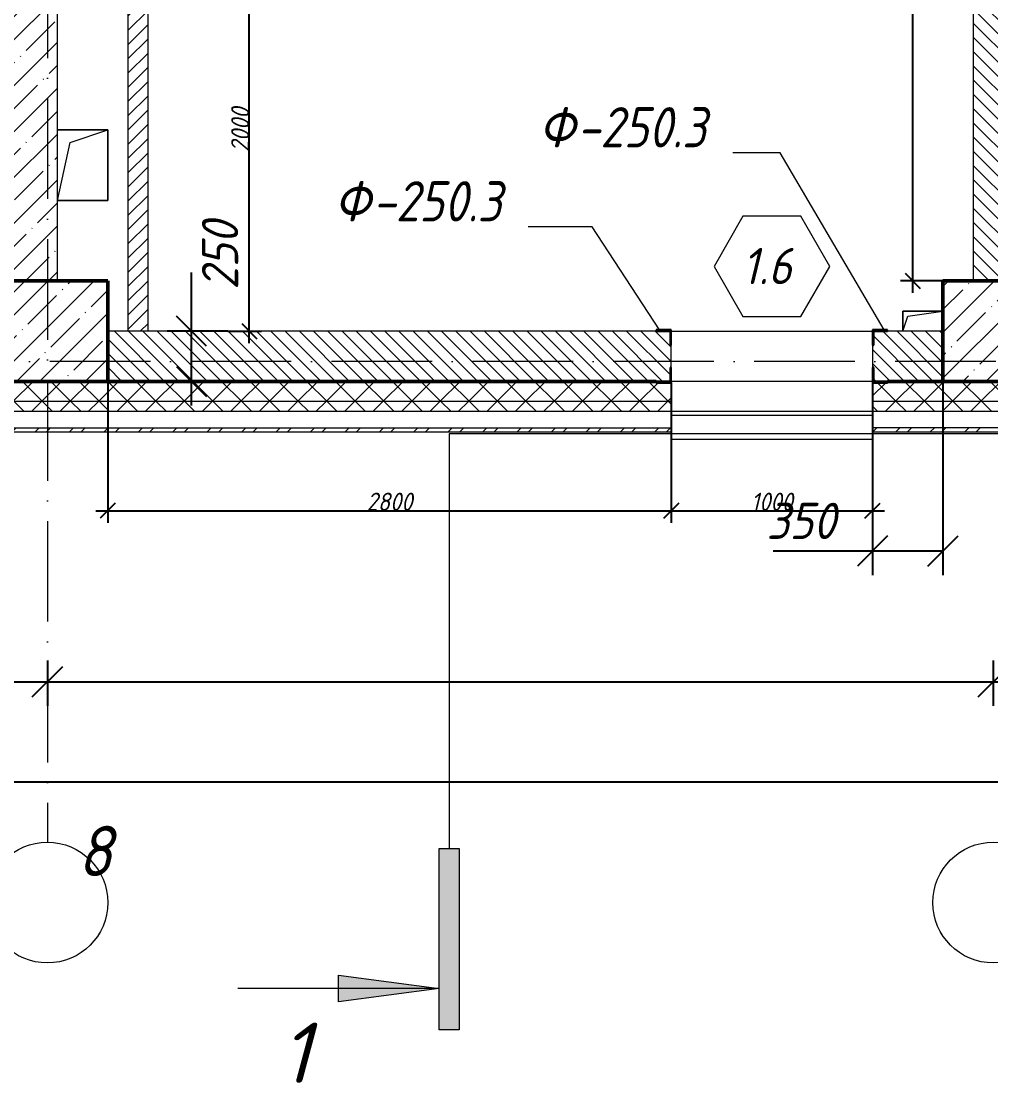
# Model space of a CAD drawing. Header units: millimetres. Extents: x -401725 to 250493, y 305116 to 802890.
# Drawn here: x -161881 to -157063, y 596413 to 601688 of the extents above; entities that cross this region are included whole.
import ezdxf

# ---------------------------------------------------------------- set-up
doc = ezdxf.new("R2010")
doc.units = ezdxf.units.MM
doc.linetypes.add('50_200_ШТРИХ_1Т_ш5_п1_п1_', pattern=[700, 500, -100, 0, -100])
for name, color, linetype, lineweight in [('A-____-____-DIMS', 7, 'Continuous', 9), ('A-DOOR-____-IDEN', 7, 'Continuous', 9), ('A-FLOR-____-OTLN', 7, 'Continuous', 9), ('A-GENM-____-IDEN', 7, 'Continuous', 9), ('A-GENM-____-MCUT', 7, 'Continuous', 25), ('A-GENM-____-OTLN', 7, 'Continuous', 9), ('A-GENM-____-OTLN-1', 7, 'Continuous', 25), ('A-GLAZ-____-OTLN', 7, 'Continuous', 9), ('A-WALL-____-MCUT', 7, 'Continuous', 13), ('A-WALL-____-MCUT-1', 7, 'Continuous', 9), ('A-WALL-____-MCUT-2', 7, 'Continuous', 50), ('A-WALL-____-MCUT-3', 7, 'Continuous', 9), ('A-WALL-____-OTLN', 7, 'Continuous', 9), ('A-WALL-____-PATT-1', 7, 'Continuous', 9), ('A-WALL-FNSH-MCUT-1', 7, 'Continuous', 9), ('G-____-____-SYMB', 7, 'Continuous', 9), ('S-COLS-____-MCUT', 7, 'Continuous', 50), ('S-COLS-____-OTLN', 7, 'Continuous', 9), ('S-GRID-____-IDEN', 7, 'Continuous', 9), ('S-GRID-____-OTLN-1', 7, '50_200_ШТРИХ_1Т_ш5_п1_п1_', 9)]:
    doc.layers.add(name, color=color, linetype=linetype, lineweight=lineweight)
for name, color, linetype, lineweight, true_color in [('A-WALL-____-MCUT-4', 7, 'Continuous', 13, 0x000000), ('A-WALL-____-MCUT-7', 7, 'Continuous', 9, 0x000000), ('A-WALL-____-PATT-2', 7, 'Continuous', 9, 0x787878), ('A-WALL-____-PATT-3', 9, 'Continuous', 9, 0x808080), ('A-WALL-____-PATT-4', 9, 'Continuous', 9, 0x808080), ('A-WALL-FNSH-MCUT-3', 7, 'Continuous', 9, 0x000000), ('G-____-____-SYMB-1', 9, 'Continuous', 9, 0x808080)]:
    doc.layers.add(name, color=color, linetype=linetype, lineweight=lineweight, true_color=true_color)
doc.styles.add('ISOCPEUR_I', font='isocpeui.ttf', dxfattribs={"width": 0.9, "height": 2.5})
doc.styles.add('ISOCPEUR_I_10', font='isocpeui.ttf', dxfattribs={"width": 0.9, "height": 180})
doc.styles.add('ISOCPEUR_I_12', font='isocpeui.ttf', dxfattribs={"width": 0.9, "height": 180})
doc.styles.add('ISOCPEUR_I_13', font='isocpeui.ttf', dxfattribs={"height": 300})
doc.styles.add('ISOCPEUR_I_14', font='isocpeui.ttf', dxfattribs={"width": 0.9, "height": 180})
doc.styles.add('ISOCPEUR_I_2', font='isocpeui.ttf', dxfattribs={"width": 0.85, "height": 2.3})
doc.styles.add('ISOCPEUR_I_7', font='isocpeui.ttf', dxfattribs={"width": 0.9, "height": 90})
doc.dimstyles.new('ISO-1_8_0_9К_СРЕДНИЙ_Кладочные_2', dxfattribs={"dimscale": 304.8, "dimtxt": 89.638306, "dimasz": 0.246063, "dimexe": 0.19685, "dimexo": 0, "dimgap": 0, "dimtad": 1, "dimdec": 3, "dimrnd": 0.001, "dimdsep": 46, "dimtxsty": 'ISOCPEUR_I_7', "dimblk1": 'OBLIQUE', "dimblk2": 'OBLIQUE', "dimsah": 1, "dimcen": 0.09, "dimdle": 0.19685, "dimazin": 0, "dimtfac": 1, "dimtdec": 4, "dimtix": 1, "dimtmove": 1, "dimatfit": 3, "dimfxl": 1, "dimtvp": 1, "dimtolj": 1, "dimtzin": 0, "dimarcsym": 2})
doc.dimstyles.new('ISO-1_8_0_9К_СРЕДНИЙ_Кладочные_3', dxfattribs={"dimscale": 304.8, "dimtxt": 179.276612, "dimasz": 0.492126, "dimexe": 0.393701, "dimexo": 0, "dimgap": 0, "dimtad": 1, "dimdec": 3, "dimrnd": 0.001, "dimdsep": 46, "dimtxsty": 'ISOCPEUR_I_10', "dimblk1": 'OBLIQUE', "dimblk2": 'OBLIQUE', "dimsah": 1, "dimcen": 0.09, "dimdle": 0.393701, "dimazin": 0, "dimtfac": 1, "dimtdec": 4, "dimtix": 1, "dimtmove": 0, "dimatfit": 3, "dimfxl": 1, "dimtvp": 1, "dimtolj": 1, "dimtzin": 0, "dimarcsym": 2})
doc.dimstyles.new('ISO-2_5_0_9К_БОЛЬШОЙ_ОСИ', dxfattribs={"dimscale": 304.8, "dimtxt": 248.995294, "dimasz": 0.492126, "dimexe": 0.393701, "dimexo": 0, "dimgap": 0, "dimtad": 1, "dimdec": 0, "dimzin": 0, "dimdsep": 46, "dimtxsty": 'ISOCPEUR_I', "dimblk1": 'OBLIQUE', "dimblk2": 'OBLIQUE', "dimsah": 1, "dimcen": 0.09, "dimdle": 0.393701, "dimazin": 0, "dimtfac": 1, "dimtdec": 4, "dimtix": 1, "dimtmove": 0, "dimatfit": 3, "dimfxl": 1, "dimtvp": 1, "dimtolj": 1, "dimtzin": 0, "dimarcsym": 2})
pattern_1 = [(135, (-175000.736, 544716.51), (-35.35534, -35.35534), [])]
pattern_2 = [(45, (-175000.74, 544716.51), (-70.71068, 70.71068), []), (135, (-175000.74, 544716.51), (-70.71068, -70.71068), [])]

# ---------------------------------------------------------------- blocks, each defined once
blk = doc.blocks.new('BSC_Колонна _Прямоугольная - 500х500-V43-АР1_Кладочный план 1 этажа в осях 1-64_Ю-ЯЯ')
at = {"layer": 'S-COLS-____-OTLN'}
h = blk.add_hatch(dxfattribs=at)
h.set_pattern_fill('FP_42', color=256, style=0, pattern_type=2)
h.set_pattern_definition([(45, (-17950, -55431.04), (-114.04925, 114.04925), []), (45, (-17835.95, -55431.04), (-114.04925, 114.04925), [201.613, -40.323, 3.353, -36.97])])
h.paths.add_polyline_path([(-250, -250), (250, -250), (250, 250), (-250, 250), (-250, 179.4)], flags=0)
at = {"layer": 'S-COLS-____-MCUT'}
for p, q in [((250, 250), (-250, 250)), ((-250, 250), (-250, -250)), ((250, -250), (250, 250)), ((-250, -250), (250, -250))]:
    blk.add_line(p, q, dxfattribs=at)
blk = doc.blocks.new('BSC_Колонна _Прямоугольная - 500х500-V73-АР1_Кладочный план 1 этажа в осях 1-64_Ю-ЯЯ')
at = {"layer": 'S-COLS-____-OTLN'}
h = blk.add_hatch(dxfattribs=at)
h.set_pattern_fill('FP_74', color=256, style=0, pattern_type=2)
h.set_pattern_definition([(45, (-13300, -55431.04), (-114.04925, 114.04925), []), (45, (-13185.95, -55431.04), (-114.04925, 114.04925), [201.613, -40.323, 3.353, -36.97])])
h.paths.add_polyline_path([(-250, -250), (250, -250), (250, 250), (-250, 250), (-250, 179.4)], flags=0)
at = {"layer": 'S-COLS-____-MCUT'}
for p, q in [((250, 250), (-250, 250)), ((-250, 250), (-250, -250)), ((250, -250), (250, 250)), ((-250, -250), (250, -250))]:
    blk.add_line(p, q, dxfattribs=at)
blk = doc.blocks.new('Фахверк_СКБ_Уголок - 250_2700-27497298-АР1_Кладочный план 1 этажа в осях 1-64_Ю-ЯЯ')
at = {"layer": 'A-GENM-____-MCUT'}
for p, q in [((200, 181), (125, 181)), ((125, 181), (125, 106)), ((131, 106), (131, 175)), ((131, 175), (200, 175)), ((200, 175), (200, 181)), ((125, 106), (131, 106)), ((131, -6), (125, -6)), ((125, -6), (125, -81)), ((131, -75), (131, -6)), ((125, -81), (200, -81)), ((200, -75), (131, -75)), ((200, -81), (200, -75))]:
    blk.add_line(p, q, dxfattribs=at)
blk = doc.blocks.new('AR_Отверстие прямоугольное _в плите_ - AR_Отверстие прямоугольное _в плите_-V191-АР1_Кладочный план 1 этажа в осях 1-64_Ю-ЯЯ')
at = {"layer": 'A-GENM-____-OTLN'}
for p, q in [((125, 175), (-125, 175)), ((-62.5, 112.5), (125, 175)), ((125, -175), (125, 175)), ((-125, -175), (-62.5, 112.5)), ((-125, -175), (125, -175))]:
    blk.add_line(p, q, dxfattribs=at)
blk = doc.blocks.new('AR_Отверстие прямоугольное _в плите_ - AR_Отверстие прямоугольное _в плите_-30511788-АР1_Кладочный план 1 этажа в осях 1-64_Ю-ЯЯ')
at = {"layer": 'A-GENM-____-OTLN'}
for p, q in [((100, 50), (-100, 50)), ((-100, 50), (-100, -50)), ((-100, -50), (-75, 25)), ((-75, 25), (100, 50))]:
    blk.add_line(p, q, dxfattribs=at)
blk = doc.blocks.new('Отлив_СКБ - Отлив витража_120_НВФ-31885283-АР1_Кладочный план 1 этажа в осях 1-64_Ю-ЯЯ')
at = {"layer": 'A-GLAZ-____-OTLN'}
for p, q in [((0, 0), (1000, 0)), ((1000, -2), (0, -2)), ((0, -120), (0, -83)), ((1000, -83), (1000, -120)), ((0, -120), (1000, -120))]:
    blk.add_line(p, q, dxfattribs=at)
blk = doc.blocks.new('Ось сетки - Круг_Ø6_00__ISO-2_5_0_9K_-25732049-АР1_Кладочный план 1 этажа в осях 1-64_Ю-ЯЯ')
at = {"layer": 'S-GRID-____-IDEN'}
blk.add_circle((0, 0), 3, dxfattribs=at)
blk = doc.blocks.new('Разрез - Концевая часть разреза-18266132-АР1_Кладочный план 1 этажа в осях 1-64_Ю-ЯЯ')
at = {"layer": 'G-____-____-SYMB'}
for points in [[(0, 0.5), (0, -0.5), (-9, -0.5), (-9, 0.5)], [(-6.292, -5.5), (-7.609, -5.5), (-6.95, -0.5)]]:
    blk.add_hatch(color=256, dxfattribs=at).paths.add_polyline_path(points, flags=0)
for p, q in [((0, 0.5), (-9, 0.5)), ((-9, 0.5), (-9, -0.5)), ((0, -0.5), (0, 0.5)), ((-9, -0.5), (0, -0.5)), ((-6.95, -0.5), (-7.609, -5.5)), ((-6.95, -0.5), (-6.95, -10.5)), ((-6.292, -5.5), (-6.95, -0.5)), ((-7.609, -5.5), (-6.292, -5.5))]:
    blk.add_line(p, q, dxfattribs=at)
blk = doc.blocks.new('_Oblique')
at = {"color": 0, "linetype": 'ByBlock', "lineweight": -2}
blk.add_line((-0.5, -0.5), (0.5, 0.5), dxfattribs=at)
blk = doc.blocks.new('*D11998')
at = {"layer": 'A-____-____-DIMS', "color": 0, "lineweight": -2, "transparency": 16777216}
for p, q in [((-165150.7, 598511), (-165150.7, 598285)), ((-161750.7, 598511), (-161750.7, 598285)), ((-165270.7, 598405), (-161630.7, 598405))]:
    blk.add_line(p, q, dxfattribs=at)
at = {"layer": 'Defpoints', "color": 0, "transparency": 16777216}
for p in [(-165150.7, 598511), (-161750.7, 598511), (-161750.7, 598405)]:
    blk.add_point(p, dxfattribs=at)
at = {"layer": 'A-____-____-DIMS', "color": 0, "lineweight": -2, "transparency": 16777216, "xscale": 150, "yscale": 150, "zscale": 150, "rotation": 180}
blk.add_blockref('_Oblique', (-165150.7, 598405), dxfattribs=at)
at = {"layer": 'A-____-____-DIMS', "color": 0, "lineweight": -2, "transparency": 16777216, "xscale": 150, "yscale": 150, "zscale": 150}
blk.add_blockref('_Oblique', (-161750.7, 598405), dxfattribs=at)
at = {"layer": 'A-____-____-DIMS', "color": 0, "transparency": 16777216, "insert": (-163450.7, 598406.2), "char_height": 2.5, "width": 781.462, "attachment_point": 5, "style": 'ISOCPEUR_I'}
blk.add_mtext('\\A1;3400', dxfattribs=at)
blk = doc.blocks.new('*D11999')
at = {"layer": 'A-____-____-DIMS', "color": 0, "lineweight": -2, "transparency": 16777216}
for p, q in [((-161750.7, 598511), (-161750.7, 598285)), ((-157050.7, 598511), (-157050.7, 598285)), ((-161870.7, 598405), (-156930.7, 598405))]:
    blk.add_line(p, q, dxfattribs=at)
at = {"layer": 'Defpoints', "color": 0, "transparency": 16777216}
for p in [(-161750.7, 598511), (-157050.7, 598511), (-157050.7, 598405)]:
    blk.add_point(p, dxfattribs=at)
at = {"layer": 'A-____-____-DIMS', "color": 0, "lineweight": -2, "transparency": 16777216, "xscale": 150, "yscale": 150, "zscale": 150, "rotation": 180}
blk.add_blockref('_Oblique', (-161750.7, 598405), dxfattribs=at)
at = {"layer": 'A-____-____-DIMS', "color": 0, "lineweight": -2, "transparency": 16777216, "xscale": 150, "yscale": 150, "zscale": 150}
blk.add_blockref('_Oblique', (-157050.7, 598405), dxfattribs=at)
at = {"layer": 'A-____-____-DIMS', "color": 0, "transparency": 16777216, "insert": (-159400.7, 598406.2), "char_height": 2.5, "width": 781.462, "attachment_point": 5, "style": 'ISOCPEUR_I'}
blk.add_mtext('\\A1;4700', dxfattribs=at)
blk = doc.blocks.new('*D12000')
at = {"layer": 'A-____-____-DIMS', "color": 0, "lineweight": -2, "transparency": 16777216}
for p, q in [((-157050.7, 598511), (-157050.7, 598285)), ((-154050.7, 598511), (-154050.7, 598285)), ((-157170.7, 598405), (-153930.7, 598405))]:
    blk.add_line(p, q, dxfattribs=at)
at = {"layer": 'Defpoints', "color": 0, "transparency": 16777216}
for p in [(-157050.7, 598511), (-154050.7, 598511), (-154050.7, 598405)]:
    blk.add_point(p, dxfattribs=at)
at = {"layer": 'A-____-____-DIMS', "color": 0, "lineweight": -2, "transparency": 16777216, "xscale": 150, "yscale": 150, "zscale": 150, "rotation": 180}
blk.add_blockref('_Oblique', (-157050.7, 598405), dxfattribs=at)
at = {"layer": 'A-____-____-DIMS', "color": 0, "lineweight": -2, "transparency": 16777216, "xscale": 150, "yscale": 150, "zscale": 150}
blk.add_blockref('_Oblique', (-154050.7, 598405), dxfattribs=at)
at = {"layer": 'A-____-____-DIMS', "color": 0, "transparency": 16777216, "insert": (-155550.7, 598406.2), "char_height": 2.5, "width": 758.478, "attachment_point": 5, "style": 'ISOCPEUR_I'}
blk.add_mtext('\\A1;3000', dxfattribs=at)
blk = doc.blocks.new('*D12083')
at = {"layer": 'A-____-____-DIMS', "color": 0, "lineweight": -2, "transparency": 16777216}
for p, q in [((-177350.7, 598014.2), (-177350.7, 597788.2)), ((-103950.7, 598014.2), (-103950.7, 597788.2)), ((-177470.7, 597908.2), (-103830.7, 597908.2))]:
    blk.add_line(p, q, dxfattribs=at)
at = {"layer": 'Defpoints', "color": 0, "transparency": 16777216}
for p in [(-177350.7, 598014.2), (-103950.7, 598014.2), (-103950.7, 597908.2)]:
    blk.add_point(p, dxfattribs=at)
at = {"layer": 'A-____-____-DIMS', "color": 0, "lineweight": -2, "transparency": 16777216, "xscale": 150, "yscale": 150, "zscale": 150, "rotation": 180}
blk.add_blockref('_Oblique', (-177350.7, 597908.2), dxfattribs=at)
at = {"layer": 'A-____-____-DIMS', "color": 0, "lineweight": -2, "transparency": 16777216, "xscale": 150, "yscale": 150, "zscale": 150}
blk.add_blockref('_Oblique', (-103950.7, 597908.2), dxfattribs=at)
at = {"layer": 'A-____-____-DIMS', "color": 0, "transparency": 16777216, "insert": (-140650.7, 597909.4), "char_height": 2.5, "width": 971.082, "attachment_point": 5, "style": 'ISOCPEUR_I'}
blk.add_mtext('\\A1;73400', dxfattribs=at)
blk = doc.blocks.new('Марка проема - марка проема-27336095-АР1_Кладочный план 1 этажа в осях 1-64_Ю-ЯЯ')
at = {"layer": 'A-DOOR-____-IDEN'}
for p, q in [((-1.439, 0.159), (-2.877, -2.333)), ((1.439, 0.159), (-1.439, 0.159)), ((2.877, -2.333), (1.439, 0.159)), ((-2.877, -2.333), (-1.439, -4.825)), ((1.439, -4.825), (2.877, -2.333)), ((-1.439, -4.825), (1.439, -4.825))]:
    blk.add_line(p, q, dxfattribs=at)
blk = doc.blocks.new('*D12345')
at = {"layer": 'A-____-____-DIMS', "color": 0, "lineweight": -2, "transparency": 16777216}
for p, q in [((-157451.9, 603957.6), (-157451.9, 600337.6)), ((-157156.7, 603897.6), (-157511.9, 603897.6)), ((-157150.7, 600397.6), (-157511.9, 600397.6))]:
    blk.add_line(p, q, dxfattribs=at)
at = {"layer": 'Defpoints', "color": 0, "transparency": 16777216}
for p in [(-157156.7, 603897.6), (-157451.9, 600397.6), (-157150.7, 600397.6)]:
    blk.add_point(p, dxfattribs=at)
at = {"layer": 'A-____-____-DIMS', "color": 0, "lineweight": -2, "transparency": 16777216, "xscale": 75, "yscale": 75, "zscale": 75}
for p, rotation in [((-157451.9, 603897.6), 90), ((-157451.9, 600397.6), 270)]:
    blk.add_blockref('_Oblique', p, dxfattribs=dict(at, rotation=rotation))
at = {"layer": 'A-____-____-DIMS', "color": 0, "transparency": 16777216, "insert": (-157496.9, 602147.6), "char_height": 90, "width": 546.104, "attachment_point": 5, "rotation": 90, "style": 'ISOCPEUR_I_7'}
blk.add_mtext('\\A1;3500', dxfattribs=at)
blk = doc.blocks.new('*D12346')
at = {"layer": 'A-____-____-DIMS', "color": 0, "lineweight": -2, "transparency": 16777216}
for p, q in [((-161450.7, 599897.6), (-161450.7, 599195)), ((-158650.7, 599891.6), (-158650.7, 599195)), ((-161510.7, 599255), (-158590.7, 599255))]:
    blk.add_line(p, q, dxfattribs=at)
at = {"layer": 'Defpoints', "color": 0, "transparency": 16777216}
for p in [(-161450.7, 599897.6), (-158650.7, 599891.6), (-158650.7, 599255)]:
    blk.add_point(p, dxfattribs=at)
at = {"layer": 'A-____-____-DIMS', "color": 0, "lineweight": -2, "transparency": 16777216, "xscale": 75, "yscale": 75, "zscale": 75, "rotation": 180}
blk.add_blockref('_Oblique', (-161450.7, 599255), dxfattribs=at)
at = {"layer": 'A-____-____-DIMS', "color": 0, "lineweight": -2, "transparency": 16777216, "xscale": 75, "yscale": 75, "zscale": 75}
blk.add_blockref('_Oblique', (-158650.7, 599255), dxfattribs=at)
at = {"layer": 'A-____-____-DIMS', "color": 0, "transparency": 16777216, "insert": (-160050.7, 599300), "char_height": 90, "width": 546.104, "attachment_point": 5, "style": 'ISOCPEUR_I_7'}
blk.add_mtext('\\A1;2800', dxfattribs=at)
blk = doc.blocks.new('*D12347')
at = {"layer": 'A-____-____-DIMS', "color": 0, "lineweight": -2, "transparency": 16777216}
for p, q in [((-158650.7, 599891.6), (-158650.7, 599195)), ((-157650.7, 599891.6), (-157650.7, 599195)), ((-158710.7, 599255), (-157590.7, 599255))]:
    blk.add_line(p, q, dxfattribs=at)
at = {"layer": 'Defpoints', "color": 0, "transparency": 16777216}
for p in [(-158650.7, 599891.6), (-157650.7, 599891.6), (-157650.7, 599255)]:
    blk.add_point(p, dxfattribs=at)
at = {"layer": 'A-____-____-DIMS', "color": 0, "lineweight": -2, "transparency": 16777216, "xscale": 75, "yscale": 75, "zscale": 75, "rotation": 180}
blk.add_blockref('_Oblique', (-158650.7, 599255), dxfattribs=at)
at = {"layer": 'A-____-____-DIMS', "color": 0, "lineweight": -2, "transparency": 16777216, "xscale": 75, "yscale": 75, "zscale": 75}
blk.add_blockref('_Oblique', (-157650.7, 599255), dxfattribs=at)
at = {"layer": 'A-____-____-DIMS', "color": 0, "transparency": 16777216, "insert": (-158150.7, 599300), "char_height": 90, "width": 504.733, "attachment_point": 5, "style": 'ISOCPEUR_I_7'}
blk.add_mtext('\\A1;1000', dxfattribs=at)
blk = doc.blocks.new('*D12348')
at = {"layer": 'A-____-____-DIMS', "color": 0, "lineweight": -2, "transparency": 16777216}
for p, q in [((-157650.7, 599891.6), (-157650.7, 598934.8)), ((-157300.7, 599897.6), (-157300.7, 598934.8)), ((-157650.7, 599054.8), (-158144.9, 599054.8)), ((-157300.7, 599054.8), (-157770.7, 599054.8))]:
    blk.add_line(p, q, dxfattribs=at)
at = {"layer": 'Defpoints', "color": 0, "transparency": 16777216}
for p in [(-157650.7, 599891.6), (-157300.7, 599897.6), (-157300.7, 599054.8)]:
    blk.add_point(p, dxfattribs=at)
at = {"layer": 'A-____-____-DIMS', "color": 0, "lineweight": -2, "transparency": 16777216, "xscale": 150, "yscale": 150, "zscale": 150, "rotation": 180}
blk.add_blockref('_Oblique', (-157650.7, 599054.8), dxfattribs=at)
at = {"layer": 'A-____-____-DIMS', "color": 0, "lineweight": -2, "transparency": 16777216, "xscale": 150, "yscale": 150, "zscale": 150}
blk.add_blockref('_Oblique', (-157300.7, 599054.8), dxfattribs=at)
at = {"layer": 'A-____-____-DIMS', "color": 0, "transparency": 16777216, "insert": (-158177.6, 599294.8), "char_height": 180, "width": 409.578, "attachment_point": 1, "line_spacing_factor": 1.149209, "style": 'ISOCPEUR_I_10'}
blk.add_mtext('\\A1;350', dxfattribs=at)
blk = doc.blocks.new('*D12491')
at = {"layer": 'A-____-____-DIMS', "color": 0, "lineweight": -2, "transparency": 16777216}
for p, q in [((-161034.8, 600147.6), (-161034.8, 600438.7)), ((-160853.7, 600147.6), (-161154.8, 600147.6)), ((-161034.8, 599777.6), (-161034.8, 600147.6)), ((-160853.7, 599897.6), (-161154.8, 599897.6))]:
    blk.add_line(p, q, dxfattribs=at)
at = {"layer": 'Defpoints', "color": 0, "transparency": 16777216}
for p in [(-161034.8, 600147.6), (-160853.7, 600147.6), (-160853.7, 599897.6)]:
    blk.add_point(p, dxfattribs=at)
at = {"layer": 'A-____-____-DIMS', "color": 0, "lineweight": -2, "transparency": 16777216, "xscale": 150, "yscale": 150, "zscale": 150}
for p, rotation in [((-161034.8, 600147.6), 90), ((-161034.8, 599897.6), 270)]:
    blk.add_blockref('_Oblique', p, dxfattribs=dict(at, rotation=rotation))
at = {"layer": 'A-____-____-DIMS', "color": 0, "transparency": 16777216, "insert": (-160982.8, 600353.9), "char_height": 180, "width": 409.578, "attachment_point": 1, "rotation": 90, "line_spacing_factor": 1.149209, "style": 'ISOCPEUR_I_10'}
blk.add_mtext('\\A1;250', dxfattribs=at)
blk = doc.blocks.new('*D12492')
at = {"layer": 'A-____-____-DIMS', "color": 0, "lineweight": -2, "transparency": 16777216}
for p, q in [((-160747.6, 600087.6), (-160747.6, 602207.6)), ((-161200.7, 602147.6), (-160687.6, 602147.6)), ((-160853.7, 600147.6), (-160687.6, 600147.6))]:
    blk.add_line(p, q, dxfattribs=at)
at = {"layer": 'Defpoints', "color": 0, "transparency": 16777216}
for p in [(-161200.7, 602147.6), (-160747.6, 602147.6), (-160853.7, 600147.6)]:
    blk.add_point(p, dxfattribs=at)
at = {"layer": 'A-____-____-DIMS', "color": 0, "lineweight": -2, "transparency": 16777216, "xscale": 75, "yscale": 75, "zscale": 75}
for p, rotation in [((-160747.6, 602147.6), 90), ((-160747.6, 600147.6), 270)]:
    blk.add_blockref('_Oblique', p, dxfattribs=dict(at, rotation=rotation))
at = {"layer": 'A-____-____-DIMS', "color": 0, "transparency": 16777216, "insert": (-160792.6, 601147.6), "char_height": 90, "width": 546.104, "attachment_point": 5, "rotation": 90, "style": 'ISOCPEUR_I_7'}
blk.add_mtext('\\A1;2000', dxfattribs=at)

msp = doc.modelspace()

# ---------------------------------------------------------------- hatches: boundary and pattern name
at = {"layer": 'A-WALL-____-PATT-1'}
h = msp.add_hatch(dxfattribs=at)
h.set_pattern_fill('FP_6', color=256, style=0, pattern_type=2)
h.set_pattern_definition(pattern_1)
h.paths.add_polyline_path([(-157340.636, 599897.5526), (-157300.7357, 599897.5526), (-157300.7357, 600147.5526), (-157644.7357, 600147.5526), (-157644.7357, 600078.5526), (-157650.7357, 600078.5526), (-157650.7357, 599966.5526), (-157644.7357, 599966.5526), (-157644.7357, 599897.5526), (-157575.7357, 599897.5526)], flags=0)
h.paths.add_polyline_path([(-159108.1003, 599897.5526), (-158656.7357, 599898.1295), (-158656.7357, 599966.5526), (-158650.7357, 599966.5526), (-158650.7357, 600078.5526), (-158656.7357, 600078.5526), (-158656.7357, 600147.5526), (-161450.7357, 600147.5526), (-161450.7357, 599897.5526), (-160875.5646, 599897.5526)], flags=0)
at = {"layer": 'A-WALL-____-PATT-2'}
h = msp.add_hatch(dxfattribs=at)
h.set_pattern_fill('FP_2', color=256, style=0, pattern_type=2)
h.set_pattern_definition([(45, (-175000.74, 544716.51), (-114.04925, 114.04925), []), (45, (-174886.69, 544716.51), (-114.04925, 114.04925), [201.612, -40.322, 3.353, -36.97])])
h.paths.add_polyline_path([(-161700.7357, 600397.5526), (-161700.7357, 607897.5526), (-161950.7357, 607897.5526), (-161950.7357, 600397.5526)], flags=0)
h = msp.add_hatch(dxfattribs=at)
h.set_pattern_fill('FP_1', color=256, style=0, pattern_type=2)
h.set_pattern_definition(pattern_2)
h.paths.add_polyline_path([(-133575.7357, 599797.5526), (-132450.7357, 599797.5526), (-132450.7357, 599891.5526), (-132525.7357, 599891.5526), (-132525.7357, 599897.5526), (-133575.7357, 599897.5526), (-133575.7357, 599891.5526), (-133650.7357, 599891.5526), (-133650.7357, 599797.5526), (-133644.7357, 599797.5526)], flags=0)
h.paths.add_polyline_path([(-142650.7357, 599797.5526), (-141450.7357, 599797.5526), (-141450.7357, 599891.5526), (-141525.7357, 599891.5526), (-141525.7357, 599897.5526), (-142575.7357, 599897.5526), (-142575.7357, 599891.5526), (-142650.7357, 599891.5526)], flags=0)
h.paths.add_polyline_path([(-129785.7357, 599797.5526), (-129785.7357, 599897.5526), (-130575.7357, 599897.5526), (-130575.7357, 599891.5526), (-130650.7357, 599891.5526), (-130650.7357, 599797.5526), (-129944.9395, 599797.5526)], flags=0)
h.paths.add_polyline_path([(-136575.7357, 599797.5526), (-135450.7357, 599797.5526), (-135450.7357, 599891.5526), (-135525.7357, 599891.5526), (-135525.7357, 599897.5526), (-136575.7357, 599897.5526), (-136575.7357, 599891.5526), (-136650.7357, 599891.5526), (-136650.7357, 599797.5526), (-136644.7357, 599797.5526)], flags=0)
h.paths.add_polyline_path([(-144450.7357, 599797.5526), (-144450.7357, 599891.5526), (-144525.7357, 599891.5526), (-144526.5199, 599897.5526), (-145575.7357, 599897.5526), (-145575.7357, 599891.5526), (-145650.7357, 599891.5526), (-145650.7357, 599797.5526), (-144526.5199, 599797.5526)], flags=0)
h.paths.add_polyline_path([(-153450.7357, 599797.5526), (-153450.7357, 599891.5526), (-153525.7357, 599891.5526), (-153525.7357, 599897.5526), (-154575.7357, 599897.5526), (-154575.7357, 599891.5526), (-154650.7357, 599891.5526), (-154650.7357, 599797.5526), (-153805.7074, 599797.5526)], flags=0)
h.paths.add_polyline_path([(-151154.511, 599797.5526), (-150450.7357, 599797.5526), (-150450.7357, 599891.5526), (-150525.7357, 599891.5526), (-150525.7357, 599897.5526), (-151575.7357, 599897.5526), (-151575.7357, 599891.5526), (-151650.7357, 599891.5526), (-151650.7357, 599797.5526), (-151575.7357, 599797.5526)], flags=0)
h.paths.add_polyline_path([(-148650.7357, 599797.5526), (-147450.7357, 599797.5526), (-147450.7357, 599891.5526), (-147525.7357, 599891.5526), (-147525.7357, 599897.5526), (-148575.7357, 599897.5526), (-148575.7357, 599891.5526), (-148650.7357, 599891.5526)], flags=0)
h.paths.add_polyline_path([(-138782.261, 599797.5526), (-138450.7357, 599797.5526), (-138450.7357, 599891.5526), (-138525.7357, 599891.5526), (-138525.7357, 599897.5526), (-139575.7357, 599897.5526), (-139575.7357, 599891.5526), (-139650.7357, 599891.5526), (-139650.7357, 599797.5526), (-139224.127, 599797.5526)], flags=0)
h.paths.add_polyline_path([(-156450.7357, 599797.5526), (-156450.7357, 599891.5526), (-156525.7357, 599891.5526), (-156525.7357, 599897.5526), (-157575.7357, 599897.5526), (-157575.7357, 599891.5526), (-157650.7357, 599891.5526), (-157650.7357, 599797.5526), (-156456.9038, 599797.5526)], flags=0)
h.paths.add_polyline_path([(-158650.7357, 599797.5526), (-158650.7357, 599891.5526), (-158725.7357, 599891.5526), (-158725.7357, 599897.5526), (-165350.7357, 599897.5526), (-165350.7357, 599797.5526), (-159108.1003, 599797.5526)], flags=0)
h.paths.add_polyline_path([(-176782.7431, 599797.5526), (-169450.7357, 599797.5526), (-169450.7357, 599897.5526), (-177450.7357, 599897.5526), (-177450.7357, 599797.5526)], flags=0)
h.paths.add_polyline_path([(-167350.7357, 599797.5526), (-166750.7357, 599797.5526), (-166750.7357, 599897.5526), (-167350.7357, 599897.5526)], flags=0)
h = msp.add_hatch(dxfattribs=at)
h.set_pattern_fill('FP_1', color=256, style=0, pattern_type=2)
h.set_pattern_definition(pattern_2)
h.paths.add_polyline_path([(-132596.136, 599747.5526), (-132450.7357, 599747.5526), (-132450.7357, 599797.5526), (-133650.7357, 599797.5526), (-133650.7357, 599747.5526)], flags=0)
h.paths.add_polyline_path([(-129785.7357, 599747.5526), (-129785.7357, 599797.5526), (-130650.7357, 599797.5526), (-130650.7357, 599747.5526), (-129944.9395, 599747.5526)], flags=0)
h.paths.add_polyline_path([(-139650.7357, 599747.5526), (-138450.7357, 599747.5526), (-138450.7357, 599797.5526), (-139650.7357, 599797.5526)], flags=0)
h.paths.add_polyline_path([(-145650.7357, 599747.5526), (-144450.7357, 599747.5526), (-144450.7357, 599797.5526), (-145650.7357, 599797.5526)], flags=0)
h.paths.add_polyline_path([(-142650.7357, 599747.5526), (-141450.7357, 599747.5526), (-141450.7357, 599797.5526), (-142650.7357, 599797.5526)], flags=0)
h.paths.add_polyline_path([(-135689.1985, 599747.5526), (-135450.7357, 599747.5526), (-135450.7357, 599797.5526), (-136650.7357, 599797.5526), (-136650.7357, 599747.5526), (-136131.0645, 599747.5526)], flags=0)
h.paths.add_polyline_path([(-150450.7357, 599747.5526), (-150450.7357, 599797.5526), (-151650.7357, 599797.5526), (-151650.7357, 599747.5526), (-151154.511, 599747.5526)], flags=0)
h.paths.add_polyline_path([(-176782.7431, 599747.5526), (-169450.7357, 599747.5526), (-169450.7357, 599797.5526), (-177550.7357, 599797.5526), (-177550.7357, 599747.5526), (-177450.7357, 599747.5526)], flags=0)
h.paths.add_polyline_path([(-156898.7699, 599747.5526), (-156450.7357, 599747.5526), (-156450.7357, 599797.5526), (-157650.7357, 599797.5526), (-157650.7357, 599747.5526), (-157340.636, 599747.5526)], flags=0)
h.paths.add_polyline_path([(-153805.7074, 599747.5526), (-153450.7357, 599747.5526), (-153450.7357, 599797.5526), (-154650.7357, 599797.5526), (-154650.7357, 599747.5526), (-154247.5735, 599747.5526)], flags=0)
h.paths.add_polyline_path([(-166750.7357, 599747.5526), (-166750.7357, 599797.5526), (-167350.7357, 599797.5526), (-167350.7357, 599747.5526)], flags=0)
h.paths.add_polyline_path([(-148650.7357, 599747.5526), (-147450.7357, 599747.5526), (-147450.7357, 599797.5526), (-148650.7357, 599797.5526)], flags=0)
h.paths.add_polyline_path([(-159108.1003, 599747.5526), (-158650.7357, 599747.5526), (-158650.7357, 599797.5526), (-165350.7357, 599797.5526), (-165350.7357, 599747.5526), (-160875.5646, 599747.5526)], flags=0)
h = msp.add_hatch(dxfattribs=at)
h.set_pattern_fill('FP_3', color=256, style=0, pattern_type=2)
h.set_pattern_definition([(45, (-175000.74, 544716.51), (-85.53659, 85.53659), []), (45, (-174943.71, 544716.51), (-85.53659, 85.53659), [])])
h.paths.add_polyline_path([(-129944.9395, 599647.5526), (-129785.7357, 599647.5526), (-129785.7357, 599667.5526), (-130650.7357, 599667.5526), (-130650.7357, 599647.5526), (-130386.8056, 599647.5526)], flags=0)
h.paths.add_polyline_path([(-136131.0645, 599647.5526), (-135450.7357, 599647.5526), (-135450.7357, 599667.5526), (-136650.7357, 599667.5526), (-136650.7357, 599647.5526)], flags=0)
h.paths.add_polyline_path([(-133650.7357, 599647.5526), (-132450.7357, 599647.5526), (-132450.7357, 599667.5526), (-133650.7357, 599667.5526)], flags=0)
h.paths.add_polyline_path([(-156456.9038, 599647.5526), (-156450.7357, 599647.5526), (-156450.7357, 599667.5526), (-157650.7357, 599667.5526), (-157650.7357, 599647.5526), (-156898.7699, 599647.5526)], flags=0)
h.paths.add_polyline_path([(-154650.7357, 599647.5526), (-153450.7357, 599647.5526), (-153450.7357, 599667.5526), (-154650.7357, 599667.5526)], flags=0)
h.paths.add_polyline_path([(-158650.7357, 599647.5526), (-158650.7357, 599667.5526), (-165350.7357, 599667.5526), (-165350.7357, 599647.5526), (-159108.1003, 599647.5526)], flags=0)
h.paths.add_polyline_path([(-151650.7357, 599647.5526), (-150450.7357, 599647.5526), (-150450.7357, 599667.5526), (-151650.7357, 599667.5526)], flags=0)
h.paths.add_polyline_path([(-138782.261, 599647.5526), (-138450.7357, 599647.5526), (-138450.7357, 599667.5526), (-139650.7357, 599667.5526), (-139650.7357, 599647.5526), (-139224.127, 599647.5526)], flags=0)
h.paths.add_polyline_path([(-148650.7357, 599647.5526), (-147450.7357, 599647.5526), (-147450.7357, 599667.5526), (-148650.7357, 599667.5526)], flags=0)
h.paths.add_polyline_path([(-142317.1895, 599647.5526), (-141450.7357, 599647.5526), (-141450.7357, 599667.5526), (-142650.7357, 599667.5526), (-142650.7357, 599647.5526)], flags=0)
h.paths.add_polyline_path([(-145650.7357, 599647.5526), (-144450.7357, 599647.5526), (-144450.7357, 599667.5526), (-145650.7357, 599667.5526)], flags=0)
h.paths.add_polyline_path([(-177666.4753, 599647.5526), (-169450.7357, 599647.5526), (-169450.7357, 599667.5526), (-177680.7357, 599667.5526), (-177680.7357, 599647.5526)], flags=0)
h.paths.add_polyline_path([(-167350.7357, 599647.5526), (-166750.7357, 599647.5526), (-166750.7357, 599667.5526), (-167350.7357, 599667.5526)], flags=0)
at = {"layer": 'A-WALL-____-PATT-3'}
h = msp.add_hatch(dxfattribs=at)
h.set_pattern_fill('FP_6', color=256, style=0, pattern_type=2)
h.set_pattern_definition(pattern_1)
h.paths.add_polyline_path([(-156950.7357, 600397.5526), (-156950.7357, 603897.5526), (-157019.7357, 603897.5526), (-157019.7357, 603903.5526), (-156950.7357, 603903.5526), (-156950.7357, 607397.5526), (-157150.7357, 607397.5526), (-157150.7357, 603903.5526), (-157081.7357, 603903.5526), (-157081.7357, 603897.5526), (-157150.7357, 603897.5526), (-157150.7357, 600397.5526)], flags=0)
at = {"layer": 'A-WALL-____-PATT-4'}
h = msp.add_hatch(dxfattribs=at)
h.set_pattern_fill('FP_5', color=256, style=0, pattern_type=2)
h.set_pattern_definition([(45, (-175000.736, 544716.51), (-35.35534, 35.35534), [])])
h.paths.add_polyline_path([(-161250.7357, 600147.5526), (-161250.7357, 602097.5526), (-161253.7357, 602097.5526), (-161253.7357, 602144.5526), (-161347.7357, 602144.5526), (-161347.7357, 602097.5526), (-161350.7357, 602097.5526), (-161350.7357, 600147.5526)], flags=0)
h.paths.add_polyline_path([(-161350.7357, 602147.5526), (-161250.7357, 602147.5526), (-161250.7357, 605397.5526), (-161350.7357, 605397.5526), (-161350.7357, 603555.9544)], flags=0)
h.paths.add_polyline_path([(-161350.7357, 605897.5526), (-161250.7357, 605897.5526), (-161250.7357, 607697.5526), (-161350.7357, 607697.5526), (-161350.7357, 606784.9246)], flags=0)

# ---------------------------------------------------------------- linework, layer by layer
at = {"layer": 'A-FLOR-____-OTLN'}
for p, q in [((-161700.7357, 601147.5526), (-161450.7357, 601147.5526)), ((-161450.7357, 601147.5526), (-161450.7357, 600797.5526)), ((-161450.7357, 600797.5526), (-161700.7357, 600797.5526)), ((-157500.7357, 600147.5526), (-157500.7357, 600247.5526)), ((-157500.7357, 600247.5526), (-157300.7357, 600247.5526))]:
    msp.add_line(p, q, dxfattribs=at)
at = {"layer": 'A-GENM-____-IDEN'}
for p, q in [((-158109.4433, 601033.6456), (-158345.2324, 601033.6456)), ((-157592.4024, 600153.5526), (-158109.4433, 601033.6456)), ((-159044.3839, 600665.7511), (-159361.5576, 600665.7511)), ((-158709.069, 600153.5526), (-159044.3839, 600665.7511))]:
    msp.add_line(p, q, dxfattribs=at)
at = {"layer": 'A-WALL-____-MCUT'}
for p, q in [((-158650.7357, 599667.5526), (-158650.7357, 599891.5526)), ((-157650.7357, 599667.5526), (-157650.7357, 599891.5526)), ((-165350.7357, 599667.5526), (-158650.7357, 599667.5526)), ((-156450.7357, 599667.5526), (-157650.7357, 599667.5526))]:
    msp.add_line(p, q, dxfattribs=at)
at = {"layer": 'A-WALL-____-MCUT-1'}
for p, q in [((-158725.7357, 600147.5526), (-161450.7357, 600147.5526)), ((-157300.7357, 600147.5526), (-157575.7357, 600147.5526)), ((-158650.7357, 599966.5526), (-158650.7357, 600078.5526)), ((-157650.7357, 600078.5526), (-157650.7357, 599966.5526))]:
    msp.add_line(p, q, dxfattribs=at)
at = {"layer": 'A-WALL-____-MCUT-2'}
for p, q in [((-161450.7357, 599897.5526), (-158725.7357, 599897.5526)), ((-157575.7357, 599897.5526), (-157300.7357, 599897.5526))]:
    msp.add_line(p, q, dxfattribs=at)
at = {"layer": 'A-WALL-____-MCUT-3'}
msp.add_line((-161700.7357, 600397.5526), (-161700.7357, 607897.5526), dxfattribs=at)
at = {"layer": 'A-WALL-____-MCUT-4'}
msp.add_line((-157150.7357, 603897.5526), (-157150.7357, 600397.5526), dxfattribs=at)
at = {"layer": 'A-WALL-____-MCUT-7'}
for p, q in [((-158650.7357, 599797.5526), (-165350.7357, 599797.5526)), ((-156450.7357, 599797.5526), (-157650.7357, 599797.5526)), ((-158650.7357, 599747.5526), (-165350.7357, 599747.5526)), ((-156450.7357, 599747.5526), (-157650.7357, 599747.5526))]:
    msp.add_line(p, q, dxfattribs=at)
at = {"layer": 'A-WALL-____-OTLN'}
for p, q in [((-158650.7357, 600147.5526), (-157650.7357, 600147.5526)), ((-157650.7357, 599897.5526), (-158650.7357, 599897.5526)), ((-157650.7357, 599747.5526), (-158650.7357, 599747.5526))]:
    msp.add_line(p, q, dxfattribs=at)
at = {"layer": 'A-WALL-FNSH-MCUT-1'}
for p, q in [((-161350.7357, 602097.5526), (-161350.7357, 600147.5526)), ((-161250.7357, 600147.5526), (-161250.7357, 602097.5526))]:
    msp.add_line(p, q, dxfattribs=at)
at = {"layer": 'A-WALL-FNSH-MCUT-3'}
for p, q in [((-165350.7357, 599647.5526), (-158650.7357, 599647.5526)), ((-158650.7357, 599647.5526), (-158650.7357, 599667.5526)), ((-157650.7357, 599647.5526), (-157650.7357, 599667.5526)), ((-157650.7357, 599647.5526), (-156450.7357, 599647.5526))]:
    msp.add_line(p, q, dxfattribs=at)
at = {"layer": 'G-____-____-SYMB-1'}
for p, q in [((-159754.4647, 599638.0359), (-159754.4647, 597576.6099)), ((-152490.7357, 599638.0359), (-159754.4647, 599638.0359))]:
    msp.add_line(p, q, dxfattribs=at)
at = {"layer": 'S-GRID-____-OTLN-1'}
for p, q in [((-161750.7357, 635609.362), (-161750.7357, 597608.0984)), ((-70926.3291, 599997.5526), (-179669.5059, 599997.5526))]:
    msp.add_line(p, q, dxfattribs=at)

# ---------------------------------------------------------------- block references
at = {"layer": 'A-DOOR-____-IDEN', "xscale": 99.99999999999993, "yscale": 99.99999999999993, "zscale": 99.99999999999993}
msp.add_blockref('Марка проема - марка проема-27336095-АР1_Кладочный план 1 этажа в осях 1-64_Ю-ЯЯ', (-158150.7357, 600702.5526), dxfattribs=at)
at = {"layer": 'A-GENM-____-OTLN'}
for name, p in [('AR_Отверстие прямоугольное _в плите_ - AR_Отверстие прямоугольное _в плите_-V191-АР1_Кладочный план 1 этажа в осях 1-64_Ю-ЯЯ', (-161575.7357, 600972.5526)), ('AR_Отверстие прямоугольное _в плите_ - AR_Отверстие прямоугольное _в плите_-30511788-АР1_Кладочный план 1 этажа в осях 1-64_Ю-ЯЯ', (-157400.7357, 600197.5526))]:
    msp.add_blockref(name, p, dxfattribs=at)
at = {"layer": 'A-GENM-____-OTLN-1', "rotation": 180}
msp.add_blockref('Фахверк_СКБ_Уголок - 250_2700-27497298-АР1_Кладочный план 1 этажа в осях 1-64_Ю-ЯЯ', (-158525.7357, 600072.5526), dxfattribs=at)
at = {"layer": 'A-GENM-____-OTLN-1'}
msp.add_blockref('Фахверк_СКБ_Уголок - 250_2700-27497298-АР1_Кладочный план 1 этажа в осях 1-64_Ю-ЯЯ', (-157775.7357, 599972.5526), dxfattribs=at)
at = {"layer": 'A-GLAZ-____-OTLN'}
msp.add_blockref('Отлив_СКБ - Отлив витража_120_НВФ-31885283-АР1_Кладочный план 1 этажа в осях 1-64_Ю-ЯЯ', (-158650.7357, 599730.5526), dxfattribs=at)
at = {"layer": 'G-____-____-SYMB', "extrusion": (0, 0, -1), "xscale": 99.99999999999993, "yscale": 99.99999999999993, "zscale": 99.99999999999993, "rotation": 90.00000000000053}
msp.add_blockref('Разрез - Концевая часть разреза-18266132-АР1_Кладочный план 1 этажа в осях 1-64_Ю-ЯЯ', (159754.4647, 597576.6099), dxfattribs=at)
at = {"layer": 'S-COLS-____-OTLN'}
for name, p in [('BSC_Колонна _Прямоугольная - 500х500-V73-АР1_Кладочный план 1 этажа в осях 1-64_Ю-ЯЯ', (-161700.7357, 600147.5526)), ('BSC_Колонна _Прямоугольная - 500х500-V43-АР1_Кладочный план 1 этажа в осях 1-64_Ю-ЯЯ', (-157050.7357, 600147.5526))]:
    msp.add_blockref(name, p, dxfattribs=at)
at = {"layer": 'S-GRID-____-IDEN', "xscale": 99.99999999999993, "yscale": 99.99999999999993, "zscale": 99.99999999999993, "rotation": 180}
for p in [(-161750.7357, 597308.0984), (-157050.7357, 597308.0984)]:
    msp.add_blockref('Ось сетки - Круг_Ø6_00__ISO-2_5_0_9K_-25732049-АР1_Кладочный план 1 этажа в осях 1-64_Ю-ЯЯ', p, dxfattribs=at)

# ---------------------------------------------------------------- texts
at = {"layer": 'A-DOOR-____-IDEN', "insert": (-158298.5248, 600561.3721), "char_height": 180, "width": 310.253062, "attachment_point": 1, "style": 'ISOCPEUR_I_14'}
msp.add_mtext('1.6', dxfattribs=at)
at = {"layer": 'A-GENM-____-IDEN', "char_height": 200, "attachment_point": 1, "style": 'ISOCPEUR_I_2'}
for s, insert, width in [('\\fISOCPEUR|b0|i1|c204|p34|;\\W.9;Ф', (-159309.789, 601260.7617), 230.886), ('-250.3', (-159119.289, 601260.7617), 865.8225), ('\\fISOCPEUR|b0|i1|c204|p34|;\\W.9;Ф', (-160326.1142, 600892.8672), 230.886), ('-250.3', (-160135.6142, 600892.8672), 865.8225)]:
    msp.add_mtext(s, dxfattribs=dict(at, insert=insert, width=width))
at = {"layer": 'G-____-____-SYMB', "insert": (-160594.0644, 596711.7916), "char_height": 300, "width": 184.388125, "attachment_point": 1, "style": 'ISOCPEUR_I_13'}
msp.add_mtext('\\fISOCPEUR|b0|i1|c204|p34|;1', dxfattribs=at)
at = {"layer": 'S-GRID-____-IDEN', "insert": (-161600.1923, 597689.2858), "char_height": 250, "width": 202.02525, "attachment_point": 1, "style": 'ISOCPEUR_I_12'}
msp.add_mtext('\\fISOCPEUR|b0|i1|c204|p34|;\\W.9;8', dxfattribs=at)

# ---------------------------------------------------------------- dimensions: what is measured, and where the dimension line sits
at = {"layer": 'A-____-____-DIMS'}
for base, p1, p2, override, picture, middle in [((-157451.9103, 600397.5526), (-157156.7357, 603897.5526), (-157150.7357, 600397.5526), {"dimpost": '<>', "dimfxl": 3500.005143}, '*D12345', (-157496.9103, 602147.5526)), ((-160747.6168, 602147.5526), (-160853.6828, 600147.5526), (-161200.7357, 602147.5526), {"dimpost": '<>', "dimfxl": 2029.8881}, '*D12492', (-160792.6168, 601147.5526))]:
    dim = msp.add_linear_dim(base=base, p1=p1, p2=p2, angle=90, dimstyle='ISO-1_8_0_9К_СРЕДНИЙ_Кладочные_2', override=override, dxfattribs=at)
    dim.commit()
    dim.dimension.update_dxf_attribs({"geometry": picture, "text_midpoint": middle})
dim = msp.add_linear_dim(base=(-161034.8425, 600147.5526), p1=(-160853.6828, 599897.5526), p2=(-160853.6828, 600147.5526), angle=90, dimstyle='ISO-1_8_0_9К_СРЕДНИЙ_Кладочные_3', override={"dimpost": '<>', "dimfxl": 250}, dxfattribs=at)
dim.commit()
dim.dimension.update_dxf_attribs({"geometry": '*D12491', "text_midpoint": (-160862.7789, 600438.7168), "dimtype": 160, "text_rotation": 90})
for base, p1, p2, dimstyle, override, picture, middle in [((-158650.7357, 599254.9777), (-161450.7357, 599897.5526), (-158650.7357, 599891.5526), 'ISO-1_8_0_9К_СРЕДНИЙ_Кладочные_2', {"dimpost": '<>', "dimfxl": 2800.006429}, '*D12346', (-160050.7357, 599299.9777)), ((-157650.7357, 599254.9777), (-158650.7357, 599891.5526), (-157650.7357, 599891.5526), 'ISO-1_8_0_9К_СРЕДНИЙ_Кладочные_2', {"dimpost": '<>', "dimfxl": 1000}, '*D12347', (-158150.7357, 599299.9777)), ((-161750.7357, 598404.9777), (-165150.7357, 598511.0437), (-161750.7357, 598511.0437), 'ISO-2_5_0_9К_БОЛЬШОЙ_ОСИ', {"dimpost": '<>', "dimfxl": 3400}, '*D11998', (-163450.7357, 598406.2277)), ((-157050.7357, 598404.9777), (-161750.7357, 598511.0437), (-157050.7357, 598511.0437), 'ISO-2_5_0_9К_БОЛЬШОЙ_ОСИ', {"dimpost": '<>', "dimfxl": 4700}, '*D11999', (-159400.7357, 598406.2438)), ((-154050.7357, 598404.9777), (-157050.7357, 598511.0437), (-154050.7357, 598511.0437), 'ISO-2_5_0_9К_БОЛЬШОЙ_ОСИ', {"dimpost": '<>', "dimfxl": 3000}, '*D12000', (-155550.7357, 598406.2277)), ((-103950.7357, 597908.1774), (-177350.7357, 598014.2434), (-103950.7357, 598014.2434), 'ISO-2_5_0_9К_БОЛЬШОЙ_ОСИ', {"dimpost": '<>', "dimfxl": 73400}, '*D12083', (-140650.7357, 597909.4435))]:
    dim = msp.add_linear_dim(base=base, p1=p1, p2=p2, dimstyle=dimstyle, override=override, dxfattribs=at)
    dim.commit()
    dim.dimension.update_dxf_attribs({"geometry": picture, "text_midpoint": middle})
dim = msp.add_linear_dim(base=(-157300.7357, 599054.8379), p1=(-157650.7357, 599891.5526), p2=(-157300.7357, 599897.5526), dimstyle='ISO-1_8_0_9К_СРЕДНИЙ_Кладочные_3', override={"dimpost": '<>', "dimfxl": 350.051425}, dxfattribs=at)
dim.commit()
dim.dimension.update_dxf_attribs({"geometry": '*D12348', "text_midpoint": (-157972.7994, 599054.8379), "dimtype": 160})

doc.saveas('drawing.dxf')
